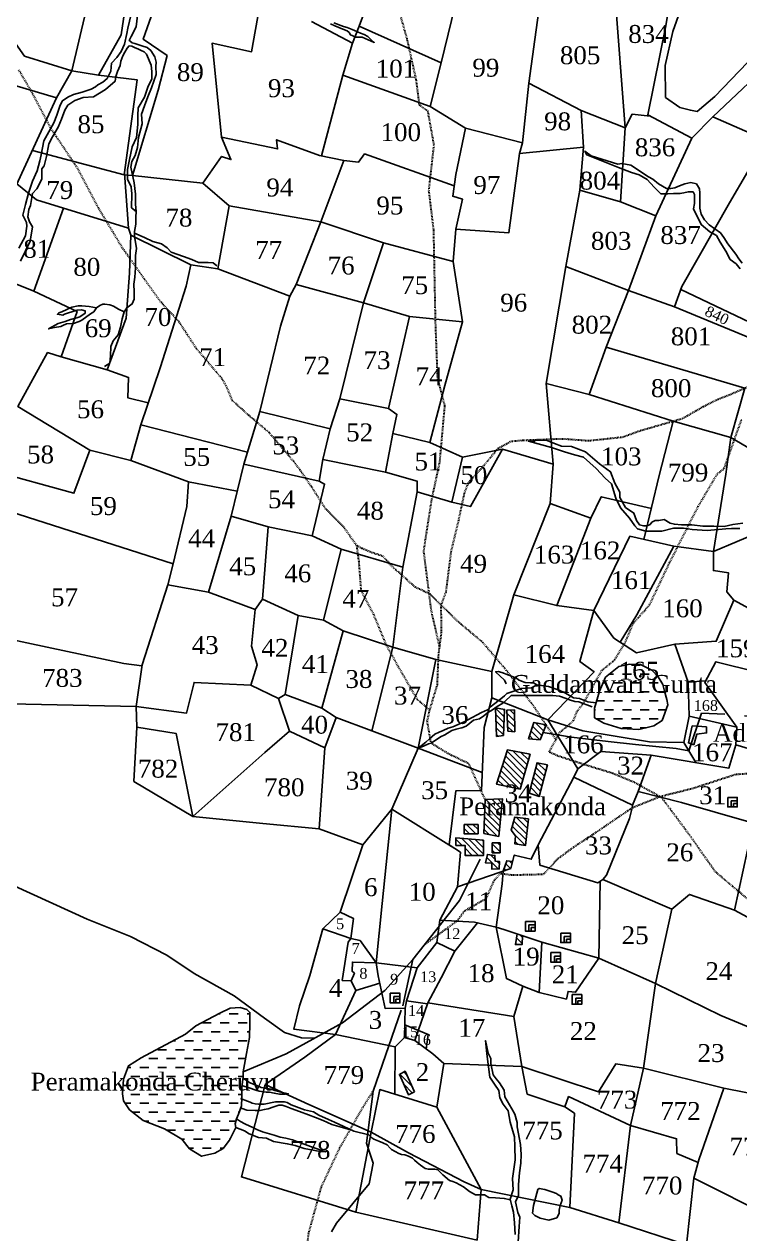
# Model space of a CAD drawing. Header units: inches. Extents: x 36 to 754, y 139 to 910.
# Drawn here: x 216.3 to 316.4, y 576.8 to 745.8 of the extents above; entities that cross this region are included whole.
import ezdxf

# ---------------------------------------------------------------- set-up
doc = ezdxf.new("R2010")
doc.units = ezdxf.units.IN
doc.header["$MEASUREMENT"] = 0
doc.linetypes.add('ACAD_ISO02W100', pattern=[15, 12, -3])
doc.linetypes.add('ACAD_ISO07W100', pattern=[3, 0, -3])
for name, color, linetype in [('CARTTRACK', 30, 'ACAD_ISO02W100'), ('HILL', 8, 'Continuous'), ('NALA', 4, 'Continuous'), ('SQUAREWELL', 5, 'Continuous'), ('SURVEY_BND', 7, 'Continuous'), ('SURVEY_NO', 7, 'Continuous'), ('VILLAGE_AREA', 1, 'Continuous'), ('WATER_BODY', 4, 'Continuous')]:
    doc.layers.add(name, color=color, linetype=linetype)
doc.layers.add('FOOTPATH', color=150, linetype='ACAD_ISO07W100', lineweight=30)
doc.styles.get("Standard").update_dxf_attribs({"font": 'TIMES.TTF'})

msp = doc.modelspace()

# ---------------------------------------------------------------- hatches: boundary and pattern name
at = {"layer": 'VILLAGE_AREA'}
h = msp.add_hatch(dxfattribs=at)
h.set_pattern_fill('ANSI31', color=256, scale=5, angle=90, style=0)
h.paths.add_polyline_path([(283.52, 650.05), (282.24, 650.3), (282.41, 646.29), (283.36, 646.43)])
h.paths.add_polyline_path([(284.89, 649.99), (283.83, 649.93), (283.97, 647.02), (284.94, 646.93)])
h.paths.add_polyline_path([(289.35, 647.88), (287.61, 648.24), (286.84, 645.96), (288.48, 645.82)])
h.paths.add_polyline_path([(289.51, 642.33), (288.06, 642.61), (286.97, 638.33), (288.34, 637.88)])
h.paths.add_polyline_path([(287.08, 643.8), (283.91, 644.39), (282.41, 639.61), (285.72, 638.91)])
h.paths.add_polyline_path([(282.89, 636.4), (287.86, 636.4), (287.86, 640.2), (282.89, 640.2)], flags=9)
h = msp.add_hatch(dxfattribs=at)
h.set_pattern_fill('ANSI31', color=256, scale=5, angle=90, style=0)
h.paths.add_polyline_path([(283.21, 637.57), (280.8, 637.48), (280.6, 632.7), (282.71, 632.31)])
h.paths.add_polyline_path([(286.86, 634.76), (284.94, 634.98), (284.44, 633.2), (285.05, 632.39), (284.97, 631.25), (286.44, 631.03)])
h.paths.add_polyline_path([(276.5, 634.55), (297.9, 634.55), (297.9, 638.47), (276.5, 638.47)], flags=9)
h = msp.add_hatch(dxfattribs=at)
h.set_pattern_fill('ANSI31', color=256, scale=5, angle=90, style=0)
h.paths.add_polyline_path([(279.8, 633.96), (277.85, 633.96), (277.85, 632.69), (279.8, 632.69)])
h.paths.add_polyline_path([(280.57, 631.76), (276.7, 632.11), (276.7, 631.05), (277.99, 631.05), (277.99, 629.66), (280.57, 629.66)])
h = msp.add_hatch(dxfattribs=at)
h.set_pattern_fill('ANSI31', color=256, scale=5, angle=90, style=0)
h.paths.add_polyline_path([(282.9, 631.41), (281.8, 631.41), (281.8, 630.03), (282.9, 630.03)])
h = msp.add_hatch(dxfattribs=at)
h.set_pattern_fill('ANSI31', color=256, scale=5, angle=90, style=0)
h.paths.add_polyline_path([(282.83, 628.8), (282.27, 628.86), (282.19, 628.88), (282.16, 629.66), (281.11, 629.79), (280.87, 628.61), (281.74, 628.56), (281.74, 627.72), (282.78, 627.77)])
h.paths.add_polyline_path([(284.63, 628.8), (283.83, 628.9), (283.31, 627.46), (284.37, 627.83)])
h = msp.add_hatch(dxfattribs=at)
h.set_pattern_fill('ANSI31', color=256, scale=5, angle=90, style=0)
h.paths.add_polyline_path([(286.02, 618.44), (285.29, 618.68), (285.03, 617.19), (285.99, 617.21)])
h.paths.add_polyline_path([(269.61, 599.49), (268.8, 599.05), (270.06, 596.21), (270.92, 596.62)])
at = {"layer": 'WATER_BODY'}
h = msp.add_hatch(dxfattribs=at)
h.set_pattern_fill('DASH', color=256, scale=10, style=0)
h.paths.add_polyline_path([(247.42, 601.98), (247.84, 604.2), (247.9, 606.19), (247.9, 607.71), (247.45, 608.1), (246.55, 608.38), (245.14, 608.32), (243.68, 607.62), (240.34, 605.85), (238.88, 604.67), (232.71, 601.35), (230.94, 600.25), (230.21, 598.37), (230.07, 596.32), (230.21, 595.34), (231.08, 594.11), (232.95, 592.58), (235.96, 591.45), (238.38, 589.99), (239.47, 588.62), (241.13, 587.61), (242.99, 588.05), (244.14, 588.7), (245.04, 589.85), (245.91, 591.63), (245.83, 592.12), (246.03, 592.83), (246.31, 593.5), (246.7, 594.65), (246.76, 595.83), (246.76, 597.29), (246.97, 598.64), (246.94, 599.39)])
h.paths.add_polyline_path([(306.23, 651.45), (305.89, 652.61), (305.66, 653.56), (305.02, 654.61), (304.1, 655.54), (302.54, 656.33), (301.02, 656.37), (299.48, 656.07), (297.62, 654.55), (296.81, 652.59), (296.08, 650.22), (296.1, 648.9), (297.4, 648.15), (299.83, 647.4), (302.28, 647.24), (304.41, 647.77), (305.58, 648.52), (306.35, 650.72)])
h.paths.add_polyline_path([(216.57, 596.08), (251.61, 596.08), (251.61, 600.01), (216.57, 600.01)], flags=9)
h.paths.add_polyline_path([(283.74, 651.66), (313.24, 651.66), (313.24, 655.59), (283.74, 655.59)], flags=9)
h.paths.add_polyline_path([(298.84, 653.53), (305.65, 653.53), (305.65, 657.34), (298.84, 657.34)], flags=9)

# ---------------------------------------------------------------- linework, layer by layer
at = {"layer": 'CARTTRACK'}
for points in [[(256.99, 604.13), (255.12, 604.16), (252.73, 604.92), (249.95, 606.9), (245.68, 610.01), (240.09, 613.14), (236.28, 615.72), (231.22, 618.3), (225.15, 620.75), (215.04, 625.37), (207.05, 629.67), (197.65, 635.72), (191.77, 640.08), (187.4, 643.92), (179.44, 649.03), (171.46, 654.22), (161.58, 659.3), (159.36, 660.36), (157.18, 660.79), (155.06, 660.36), (150.88, 656.85), (144.97, 653.1), (138.95, 649.66)], [(329.05, 648.18), (314.33, 649.38), (311.08, 649.54), (309.28, 644.25), (307.5, 644.6), (301.81, 645.15), (298.01, 645.56), (292.88, 646.18), (288.93, 646.85)], [(211.76, 463.28), (216.01, 481.2), (220.61, 496.87), (230.74, 520.26), (238.94, 538.36), (242.8, 547.38), (251.91, 563.98), (260, 578.25), (264.58, 583.74), (265.12, 586.63), (264.19, 589.42), (265.14, 596.7), (269.27, 608.63), (270.7, 615.11), (277.2, 623.35), (280.11, 629.13)], [(246.94, 599.39), (252.96, 601.92), (260.85, 606.24), (266.78, 610.77), (270.7, 615.11)]]:
    msp.add_lwpolyline(points, dxfattribs=at)
at = {"layer": 'FOOTPATH', "ltscale": 0.0001}
for points in [[(274.44, 658.81), (273.28, 663.87), (272.22, 672.19), (273.32, 679.31), (274.46, 684.59), (275.17, 692.51), (274.16, 696.38), (273.87, 704.17), (273.61, 717.09), (272.94, 722.6), (273.66, 728.96), (272.81, 733.63), (271.63, 734.52), (271.17, 738.05), (269.9, 743.76), (268.18, 749.87)], [(290.71, 645.84), (287.48, 650.68), (283.79, 655.51), (280.49, 659.4), (277.29, 662.08), (275.75, 663.56), (273.11, 666.17), (271.02, 667.14), (269.06, 668.92), (268.03, 669.79), (266.52, 671.45), (264.8, 672.03), (263.53, 672.57), (262.86, 672.93), (262.02, 674.14), (261.2, 675.32), (258.53, 678.05), (256.54, 681.16), (254.91, 683.55), (254.03, 684.7), (250.58, 688.76), (247.74, 691.15), (245.47, 693.2), (244.6, 695.28), (244.08, 696.19), (240.45, 700.47), (238, 704.22), (235.46, 706.99), (233.23, 710.1), (230.14, 714.47), (226.72, 720.15), (223.82, 725.67), (220.1, 731.22), (217.56, 736.08), (215.56, 739.49)], [(273.05, 649.94), (274.12, 653.49), (274.3, 657.75), (274.71, 660.85), (274.65, 664.65), (275.34, 666.45), (276.06, 672.11), (277.1, 676.46), (277.94, 680.36), (278.54, 681.86), (280.42, 683.9), (282.63, 686.56), (284.39, 687.54), (286.12, 687.69), (291.62, 687.9), (295.29, 687.63), (300.06, 688.14), (302.52, 689.04), (308.43, 690.74), (311.33, 692.41), (313.42, 693.45), (315.18, 694.14), (316.85, 694.85), (317.96, 695.33)], [(318.13, 623.03), (313.06, 627.3), (309.38, 632.53), (305.52, 637.71), (301.72, 639.82), (298.59, 641.13), (294.75, 642.31), (290.9, 643.58), (289.76, 644.09), (291.28, 646.89), (293.18, 648.49), (293.65, 649.76), (294.52, 650.87), (297.16, 655.56), (298.93, 656.99), (300.46, 659.53), (301.47, 662.02), (303.8, 664.66), (306.59, 670.53), (310.61, 678.44), (313.27, 682.96), (314.25, 683.76), (316.68, 690.6)], [(280.83, 637.41), (278.54, 642.45), (275.55, 643.91), (273.24, 645.34), (272.71, 648.41), (273.05, 649.94), (271.35, 651.42), (268.7, 655.99), (267, 659.05), (265.22, 663.32), (263.47, 666.71), (263.16, 670.72), (262.86, 672.93)], [(329.47, 641.35), (326.5, 640.86), (322.22, 640.89), (318.82, 641.15), (315.82, 640.95), (309.94, 639.02), (305.27, 637.85), (301.35, 636.28), (295.75, 632.48), (293.2, 630.81), (290.95, 629.15), (288.92, 626.99), (286.99, 626.93), (284.54, 626.89), (282.91, 627.09), (282.06, 626.21), (280.87, 623.55), (277.87, 621.85), (276.92, 620.51), (272.33, 617.18)], [(255.3, 569.97), (256.13, 576.84), (257.89, 583.29), (260.48, 588.78), (263.76, 594.53), (265.14, 596.7)]]:
    msp.add_lwpolyline(points, dxfattribs=at)
at = {"layer": 'HILL', "ltscale": 0.0001}
msp.add_lwpolyline([(310.43, 733.65), (312.94, 735.71), (317.47, 740.48), (323.66, 745.5), (325.89, 748.66), (326.78, 753.87), (327.19, 758.5), (323.55, 760.16), (320.39, 761.13), (316.63, 761.41), (313.47, 761.81), (311.94, 761.41), (310.8, 759.59), (309.75, 757.33), (308.82, 749.83), (307.04, 744.82), (305.98, 740.05), (306.02, 735.59), (308.05, 734.17), (309.5, 733.81), (310.43, 733.65)], dxfattribs=at)
at = {"layer": 'NALA'}
for points in [[(232.22, 747.47), (232, 745.47), (231.29, 744.13), (231, 743.57), (231.15, 743.45), (231.42, 743.22), (231.8, 743.15), (232.78, 742.82), (233.55, 742.57), (234.05, 742.15), (234.58, 741.27), (234.81, 740.52), (234.74, 739.92), (234.81, 738.81), (234.12, 736.93), (233.64, 735.7), (233.16, 734.4), (232.72, 733.25), (232.82, 731.91), (232.32, 729.99), (232.17, 728.61), (231.84, 727.5), (231.4, 726.64), (231.25, 725.83), (231.69, 723.66), (231.92, 722.06), (231.88, 720.66), (231.97, 719.63), (231.32, 720.17), (231.37, 722.1), (231.29, 723.09), (230.77, 724.16), (230.77, 725.54), (231.08, 726.94), (231.42, 728.7), (232.02, 729.98), (232.21, 731.8), (232.21, 733.08), (232.26, 734.14), (233.14, 735.63), (233.69, 737.15), (234.16, 738.16), (234.19, 739.23), (234.11, 740.09), (233.43, 741.65), (233.12, 741.99), (232.7, 742.17), (232.23, 742.38), (231.84, 742.51), (231.37, 742.77), (231.01, 742.8), (230.75, 742.49), (230.41, 741.94), (230.12, 741.39), (229.86, 740.64), (229.73, 740.04), (229.39, 739.23), (229.16, 738.5), (229.05, 737.85), (227.7, 736.71), (226.03, 735.69), (224.56, 735.6), (223.41, 735.16), (222.45, 734.53), (222.01, 733.83), (221.54, 732.56), (221.09, 731.44), (220.31, 730.08), (219.79, 729.12), (219.45, 727.36), (219.11, 726.03), (218.8, 725.62), (218.8, 724.21), (218.62, 723.79), (218.12, 722.83), (217.47, 722.17), (217.23, 720.47), (216.97, 719.95), (216.84, 718.91), (217.08, 718.21), (217.49, 717.52), (217.18, 715.49), (215.8, 712.73)], [(215.59, 714.52), (216.53, 716.25), (216.71, 717.58), (216.63, 718.13), (216.16, 719.12), (216.5, 720.63), (216.92, 722.22), (217.47, 723.9), (218.14, 725.33), (218.51, 726.71), (218.69, 727.59), (219.08, 729.55), (220.49, 732.06), (220.88, 733.1), (221.35, 734.51), (221.69, 735.13), (222.45, 735.65), (223.23, 736.02), (224.45, 736.33), (225.68, 736.75), (226.3, 737.09), (226.64, 737.37), (227.35, 737.74), (227.92, 738.23), (228.45, 739.27), (228.55, 740.39), (229.28, 741.17), (229.88, 742.03), (230.35, 743.05), (230.69, 744.53), (230.82, 745.26), (231.29, 747.21)], [(259.63, 746.02), (260.99, 745.51), (261.49, 745.35), (262.2, 745.08), (262.53, 744.93), (263.37, 744.6), (263.89, 744.41), (264.37, 744.12), (265.13, 743.36), (265.29, 743.28), (263.62, 744.01), (262.72, 744.03), (261.97, 744.34), (261.76, 744.66), (261.51, 744.89), (260.88, 745.14), (259.79, 745.58), (259.17, 745.89)], [(316.77, 712.42), (316.26, 713.03), (315.84, 713.71), (314.74, 715.14), (314.18, 716.01), (313.73, 716.66), (312.15, 717.8), (311.48, 718.47), (311.03, 719.26), (310.83, 720.13), (310.83, 720.8), (310.83, 721.48), (310.83, 722.23), (310.8, 722.82), (310.35, 723.53), (309.56, 723.69), (308.72, 723.53), (307.99, 723.22), (307.31, 722.96), (306.78, 722.88), (306.16, 722.88), (305.04, 723.53), (304.25, 724.17), (303.63, 724.48), (301.17, 726.12), (299.94, 726.35), (299.37, 726.29), (295.61, 727.41), (294.76, 728.09), (295.02, 727.55), (299.43, 725.79), (301.29, 725.08), (302.35, 724.77), (303.48, 724.13), (304.43, 723.06), (305.39, 722.14), (306.35, 722.11), (307.16, 722.16), (308.03, 722.16), (308.6, 722.28), (309.19, 722.39), (309.89, 722.42), (310.06, 722.05), (310.06, 720.79), (309.94, 720.03), (311.02, 717.82), (312.23, 716.81), (313.16, 716.28), (313.67, 715.38), (314.45, 714.09), (315.07, 712.96), (315.92, 712.32), (316.45, 711.64)], [(227.57, 697.98), (228.29, 698.43), (228.39, 699.5), (228.46, 700.77), (228.79, 701.57), (229.47, 702.42), (229.81, 703.5), (230.01, 704.65), (230.31, 705.65), (230.67, 706.19), (231.44, 706.73), (231.71, 707.41), (231.72, 708.44), (231.66, 709.51), (231.81, 710.48), (231.9, 711.79), (231.9, 712.99), (231.92, 713.52), (232.04, 714.48), (231.77, 716.22), (231.77, 716.85), (231.94, 717.86), (231.95, 718.86), (231.97, 719.63)], [(231.77, 716.62), (233.16, 716.03), (234.32, 715.45), (235.52, 715.13), (236.34, 714.58), (236.87, 713.99), (238.59, 713.34), (239.76, 712.95), (240.7, 712.51), (241.5, 712.51), (242.05, 712.51), (242.74, 712.46), (243.29, 712.07)], [(230.31, 705.65), (229.53, 706), (228.8, 706.42), (228.31, 706.62), (227.63, 706.7), (227.32, 706.69), (226.93, 706.49), (226.44, 706.17), (225.42, 706.35), (224.37, 706.46), (223.88, 706.48), (223.01, 706.28), (222.28, 705.95), (221.59, 705.61), (221.16, 705.49), (220.98, 705.28), (220.98, 705.28), (221.72, 705.18), (221.99, 705.28), (222.39, 705.45), (223.73, 705.88), (224.33, 705.92), (224.85, 705.79), (224.85, 705.44), (224.09, 704.94), (223.68, 704.79), (222.79, 704.55), (222.08, 704.28), (221.08, 703.99), (219.75, 703.25), (220.55, 703.45), (221.46, 703.59), (221.75, 703.7), (222.26, 703.95), (223.24, 704.01), (224.03, 704.26), (224.41, 704.46), (225.62, 705.35), (226.09, 705.63), (226.44, 706.17)], [(316.82, 676.07), (315.44, 675.9), (314.21, 675.62), (312.77, 675.65), (311.25, 675.65), (309.71, 675.85), (308.27, 675.87), (307.26, 675.93), (306.67, 676.1), (305.83, 676.58), (305.1, 676.46), (304.56, 676.44), (304.11, 676.21), (303.86, 675.9), (303.47, 675.73), (302.96, 675.73), (302.37, 675.87), (301.98, 676.44), (301.58, 677.51), (300.45, 678.3), (299.66, 679.67), (299.64, 680.43), (298.93, 681.67), (298.31, 683.27), (296.77, 684.36), (294.82, 686.06), (292.88, 686.79), (291.47, 686.87), (290.49, 687.24), (289.48, 687.66), (288.52, 687.71), (287.76, 687.71), (287.73, 687.54), (286.86, 687.54), (290.1, 686.67), (291.89, 686.08), (293.3, 685.66), (294.57, 685.3), (296.31, 683.73), (297.57, 682.38), (298.47, 681.59), (299.06, 679.6), (299.74, 678.25), (300.99, 676.79), (301.72, 675.7), (302.09, 675.31), (303.27, 674.97), (305.49, 674.97), (307.15, 675.39), (308.55, 675.39), (309.76, 675.22), (311.84, 675.05), (314.48, 675.28), (315.24, 675.33), (316.42, 675.33)], [(295.76, 650.41), (295.02, 650.68), (294.52, 650.87), (293.88, 651.1), (293.34, 651.18), (292.62, 651.41), (292.14, 651.58), (291.21, 651.91), (290.25, 652.01), (289.37, 652.01), (288.08, 652.02), (286.04, 652.02), (285.06, 652.02), (284.46, 652.02), (284.24, 651.84), (283.26, 650.94), (282.48, 650.47), (281.69, 649.9), (281.17, 649.63), (280.62, 649.14), (280.02, 648.76), (279.17, 648.56), (278.15, 647.71), (277.56, 647.48), (277.31, 647.44), (276.74, 647.31), (276.12, 647.1), (275.18, 646.5), (274.54, 646.23), (273.24, 645.34), (272.87, 645.23), (272.2, 644.91), (271.43, 644.66), (272.51, 645.46), (273, 645.94), (273.74, 646.6), (274.38, 646.9), (274.95, 647.1), (275.65, 647.42), (276.26, 647.61), (277.86, 648.32), (278.39, 648.58), (280.28, 649.61), (281.12, 650.01), (281.57, 650.4), (281.98, 650.74), (282.74, 651.34), (283.49, 651.97), (283.82, 652.27), (285.9, 652.96), (287.27, 653.08), (288.02, 653.51), (287.56, 653.76), (287.15, 653.78), (286.4, 653.83), (285.9, 654.01), (285.47, 654.19), (285.17, 654.42), (284.1, 654.85), (283.13, 655.21), (282.63, 655.35), (282.26, 655.33), (283.51, 654.14), (283.74, 653.64)], [(296.32, 651), (295.18, 651.12), (294, 651.6), (293.15, 651.69), (292.02, 652.35), (291.13, 652.74), (289.68, 653.24), (288.02, 653.51)], [(285, 576.68), (284.89, 578.29), (284.77, 579.78), (284.54, 580.69), (284.29, 581.6), (284.72, 582.91), (284.63, 584.48), (285, 587.12), (284.95, 588.92), (284.89, 590.31), (284.31, 592.39), (284, 593.95), (283.34, 594.89), (282.84, 595.78), (282.7, 596.78), (282.09, 597.67), (281.45, 598.64), (281.05, 601.9), (280.83, 603.78), (281.23, 602.03), (281.61, 601.26), (281.61, 600.55), (281.9, 598.99), (282.33, 598.42), (282.83, 597.88), (283.44, 596.85), (283.57, 595.9), (284.54, 594.22), (284.96, 593.48), (285.28, 592.32), (285.26, 591.7), (285.75, 589.23), (285.84, 587.86), (285.77, 586.62), (285.62, 585.27), (285.45, 583.67), (285.45, 582.14), (285.06, 581.23), (285.35, 579.76), (285.67, 579.1), (285.57, 577.79), (285.4, 575.62)], [(246.79, 597.47), (247.8, 597.18), (248.73, 596.84), (249.21, 596.7), (250.17, 596.57), (250.66, 596.54), (251.31, 596.43), (252.06, 596.29), (252.84, 596.29), (253.28, 596.35), (252.44, 596.52), (251.39, 596.81), (250.87, 596.97), (250.05, 597.14), (249.46, 597.23), (248.98, 597.46), (247.93, 597.87), (247.63, 598.05), (247.41, 598.2), (246.95, 598.52)], [(284.33, 581.49), (283.46, 581.7), (282.25, 581.81), (281.3, 581.86), (280.72, 582.21), (279.45, 582.2), (278.62, 582.68), (278.18, 583.02), (277.76, 583.32), (277.27, 583.59), (276.73, 583.9), (276.29, 584.07), (275.8, 584.21), (274.87, 584.99), (274.17, 585.69), (273.77, 585.78), (273.36, 585.78), (272.87, 585.78), (272.39, 585.87), (271.78, 586.34), (271.27, 586.75), (270.93, 587.04), (270.66, 587.33), (270.1, 587.62), (269.55, 587.78), (269.08, 587.85), (268.74, 588.01), (267.71, 588.55), (267.51, 588.73), (267.1, 589.18), (266.51, 589.47), (265.93, 589.69), (265.23, 589.99), (264.96, 590.17), (264.51, 590.59), (262.44, 591.12), (261.02, 591.75), (259.71, 592.38), (258.88, 592.76), (257.53, 593.37), (256.81, 593.8), (255.54, 594.09), (253.69, 594.81), (253.13, 595.13), (252.75, 595.2), (252.3, 595.2), (251.96, 595.2), (251.46, 595.2), (249.89, 594.9), (249.12, 594.9), (248.65, 594.93), (248.2, 595.04), (247.95, 595.15), (247.57, 595.31), (246.6, 595.69)], [(261.99, 591.32), (259.34, 592.06), (258.15, 592.58), (257.09, 593.03), (256.08, 593.39), (254.84, 593.84), (253.69, 594.27), (252.99, 594.56), (252.41, 594.74), (251.96, 594.76), (251.37, 594.58), (251.12, 594.45), (250.43, 594.24), (249.91, 594.13), (249.35, 594.02), (248.62, 594.02), (247.45, 594.04), (246.82, 594.27), (246.57, 594.26)], [(245.91, 591.63), (247.16, 591.16), (247.79, 590.73), (249.12, 590.21), (250.22, 590.12), (251.21, 589.65), (253.13, 589.36), (254.21, 589.11), (255.47, 588.7), (257.72, 588.25), (258.53, 588.23), (256.75, 588.84), (255.63, 589.27), (254.71, 589.58), (253.85, 589.92), (252.9, 590.12), (252.12, 590.26), (251.3, 590.57), (249.64, 591.04), (248.87, 591.36), (248.22, 591.65), (247.9, 591.83), (247.18, 592.12), (246.57, 592.48), (246.03, 592.83)]]:
    msp.add_lwpolyline(points, dxfattribs=at)
at = {"layer": 'SQUAREWELL'}
for points in [[(314.72, 637.77), (316.07, 637.77), (316.07, 636.43), (314.72, 636.43)], [(315.21, 637.29), (316.07, 637.29), (316.07, 636.43), (315.21, 636.43)], [(315.52, 636.93), (316.07, 636.93), (316.07, 636.43), (315.52, 636.43)], [(286.44, 620.42), (287.79, 620.42), (287.79, 619.08), (286.44, 619.08)], [(286.93, 619.94), (287.79, 619.94), (287.79, 619.08), (286.93, 619.08)], [(287.24, 619.58), (287.79, 619.58), (287.79, 619.08), (287.24, 619.08)], [(291.38, 618.8), (292.73, 618.8), (292.73, 617.46), (291.38, 617.46)], [(291.87, 618.32), (292.73, 618.32), (292.73, 617.46), (291.87, 617.46)], [(292.18, 617.96), (292.73, 617.96), (292.73, 617.46), (292.18, 617.46)], [(289.99, 616.06), (291.34, 616.06), (291.34, 614.72), (289.99, 614.72)], [(290.48, 615.58), (291.34, 615.58), (291.34, 614.72), (290.48, 614.72)], [(290.79, 615.22), (291.34, 615.22), (291.34, 614.72), (290.79, 614.72)], [(267.52, 610.39), (268.87, 610.39), (268.87, 609.04), (267.52, 609.04)], [(268.02, 609.91), (268.87, 609.91), (268.87, 609.04), (268.02, 609.04)], [(268.33, 609.54), (268.87, 609.54), (268.87, 609.04), (268.33, 609.04)], [(292.96, 610.19), (294.31, 610.19), (294.31, 608.85), (292.96, 608.85)], [(293.46, 609.71), (294.31, 609.71), (294.31, 608.85), (293.46, 608.85)], [(293.77, 609.35), (294.31, 609.35), (294.31, 608.85), (293.77, 608.85)]]:
    msp.add_lwpolyline(points, close=True, dxfattribs=at)
at = {"layer": 'SURVEY_BND'}
for points in [[(226.73, 738.72), (232.13, 738.06), (230.3, 724.76), (231.49, 724.69), (235.06, 736.62), (236.31, 741.44), (232.97, 743.72), (236.93, 755.01), (237.66, 759), (237.72, 763.41), (239.52, 768.42), (242.02, 774.08)], [(312.63, 732.89), (309.72, 729.92), (303.54, 733.15), (306.09, 745.61), (307.11, 751.88), (310.05, 765.33), (310.69, 765.89)], [(231.63, 755.92), (229.87, 744.33), (226.73, 738.72), (222.99, 739.32)], [(210.94, 755.06), (206.66, 755.12), (194.28, 742.45), (189.95, 731.08), (187.92, 726.13), (197.76, 723.62), (208.34, 719.49), (215.21, 723.27), (220.83, 735.53), (208.07, 739.31), (209.9, 746.93), (213.28, 745.75), (216.38, 741.36), (222.99, 739.32), (224.93, 747.61), (225.86, 753.19)], [(263.18, 745.55), (265.83, 752.74), (271.56, 751.87), (277.07, 750.41), (274.66, 740.42)], [(288.27, 747.41), (286.89, 737.59), (294.25, 733.76), (300.38, 731.36), (298.93, 750.23)], [(231.49, 724.69), (241.31, 723.6), (243.93, 727.36), (245.25, 726.91), (243.93, 730.03), (242.6, 743.17), (248.14, 741.98), (249.26, 748.23)], [(257.93, 727.44), (260.91, 738.72), (262.23, 743.17), (256.53, 746.19)], [(260.91, 738.72), (273.11, 734.32), (274.66, 740.42), (263.18, 745.55), (262.23, 743.17)], [(328.34, 725.67), (320.1, 729.63), (312.63, 732.89), (321.82, 741.53), (331.49, 735.38)], [(220.83, 735.53), (222.99, 739.32)], [(286.89, 737.59), (286.03, 729.26), (278.06, 731.3), (273.11, 734.32)], [(300.38, 731.36), (299.71, 721.01), (294.05, 722.65), (294.57, 728.64), (294.25, 733.76)], [(300.38, 731.36), (301.35, 733.25), (303.9, 732.96)], [(285.61, 727.74), (284.09, 716.66), (276.69, 717.18), (277.64, 721.37), (276.27, 721.78), (276.69, 724.82), (278.06, 731.3)], [(245.01, 720.46), (257.83, 718.2), (261.03, 726.76), (257.63, 727.5), (251.64, 729.68), (251.76, 728.4), (243.93, 730.03)], [(286.03, 729.26), (285.61, 727.74), (294.57, 728.64)], [(299.71, 721.01), (304.65, 719.06), (309.72, 729.92)], [(304.65, 719.06), (300.83, 708.62), (307.29, 706.34), (308.3, 709.16), (314.97, 720.86), (320.1, 729.63)], [(230.3, 724.76), (217.47, 728.2)], [(276.47, 723.25), (263.94, 727.71), (263.1, 726.55), (261.03, 726.76)], [(217.67, 708.52), (214.33, 709.86), (207.47, 712.17), (203.21, 713.53), (195.01, 716.54), (197.76, 723.62)], [(215.29, 723.51), (218.07, 721.29), (230.94, 717.34), (230.38, 725)], [(230.94, 717.34), (231.25, 716.33), (239.63, 712.2), (243.43, 711.64), (245.01, 720.46), (241.31, 723.6)], [(292.09, 711.96), (294.05, 722.65)], [(221.5, 699.32), (223.72, 705.69), (217.67, 708.52), (221.85, 720.13)], [(243.43, 711.64), (253.47, 707.84), (254.38, 709.44), (257.83, 718.2)], [(257.83, 718.21), (266.56, 715.28), (276.32, 712.66), (276.69, 717.18)], [(233.68, 692.9), (230.84, 693.6), (230.93, 696.45), (227.95, 697.5), (230.57, 704.76), (231.06, 711.01), (231.25, 716.33)], [(254.38, 709.44), (263.8, 706.88), (266.56, 715.28)], [(247.55, 686.02), (232.63, 689.85), (235.36, 697.82), (238.98, 709.21), (239.63, 712.2)], [(276.32, 712.66), (277.63, 704.22), (275.17, 695.34), (273.07, 687.36), (277.63, 685.31), (283.22, 686.42), (290.33, 684.34)], [(297.72, 700.67), (300.83, 708.62), (292.09, 711.96), (289.33, 695.63), (295.36, 694.06)], [(319.74, 703.24), (308.16, 708.76)], [(260.46, 693.45), (259.12, 689.27), (249.29, 691.7), (252.19, 703.61), (253.47, 707.84)], [(267.26, 692.11), (260.46, 693.45), (263.8, 706.88)], [(263.8, 706.88), (270.23, 704.99), (277.63, 704.22)], [(318.69, 701.63), (307.29, 706.34)], [(273.07, 687.36), (267.9, 688.63), (268.45, 691.29), (267.26, 692.11), (270.23, 704.99)], [(315.15, 688.06), (317.1, 694.96), (297.72, 700.67), (295.36, 694.06), (307.08, 690.35)], [(225.51, 686.28), (215.45, 692.39), (219.59, 699.93), (221.5, 699.32), (227.95, 697.5)], [(289.33, 695.63), (290.33, 684.34), (289.91, 678.83), (295.59, 676.81), (297.03, 679.78), (304.05, 678.16)], [(247.03, 684.34), (249.29, 691.7)], [(246.12, 680.54), (239.3, 681.88), (231.24, 684.85), (232.63, 689.85)], [(303.01, 673.82), (305.16, 682.77), (307.08, 690.35), (315.15, 688.06)], [(259.12, 689.27), (258.11, 685), (266.84, 683.21), (267.9, 688.63)], [(276.12, 679.02), (278.77, 678.4), (283.22, 686.42)], [(332.61, 669.64), (319.35, 674.91), (312.73, 672.13), (314.45, 682.93), (315.15, 688.06), (324.28, 682.69), (333.24, 677.68)], [(237.16, 670.42), (211.92, 678.45), (211.71, 683.45), (223.29, 680.28), (225.51, 686.28), (231.24, 684.85)], [(271.3, 680.48), (269.27, 669.96), (260.68, 672.45), (256.62, 674.3), (258.34, 681.55), (257.58, 681.96), (258.11, 685)], [(266.84, 683.21), (271.3, 681.95), (271.3, 680.48), (276.12, 679.02), (277.63, 685.31)], [(250.46, 675.6), (245.28, 677.08), (247.03, 684.34), (257.58, 681.96)], [(236.42, 667.47), (237.16, 670.42), (239.07, 678.4), (239.3, 681.88)], [(290.82, 664.56), (284.79, 666.08), (289.91, 678.83)], [(245.28, 677.08), (242.12, 666.43), (248.65, 664.04), (249.65, 665.47)], [(295.98, 663.88), (290.82, 664.56), (295.59, 676.81)], [(254.64, 663.18), (249.65, 665.47), (250.46, 675.6), (256.62, 674.3)], [(295.98, 663.88), (301.05, 674.26), (307.18, 672.89)], [(315.57, 665.32), (314.58, 666.5), (314.82, 669.17), (312.73, 669.47), (312.73, 672.13), (307.18, 672.89), (302.03, 663.27), (299.67, 659.46)], [(269.27, 669.96), (267.88, 658.76), (260.95, 661.02), (258.2, 662.54), (260.68, 672.45)], [(248.05, 653.44), (240.08, 653.83), (239.03, 649.52), (231.98, 650.48), (232.81, 656.27), (236.42, 667.47), (242.12, 666.43)], [(281.74, 655.36), (284.79, 666.08)], [(307.32, 659.17), (313.13, 659.59), (315.57, 665.32), (321.81, 661.95)], [(251.91, 651.58), (248.05, 653.44), (248.92, 656.31), (248.14, 658.88), (248.65, 664.04)], [(252.81, 652.16), (254.64, 663.18), (258.2, 662.54)], [(309.2, 653.85), (307.32, 659.17), (301.98, 657.98), (298.79, 660.02), (295.98, 663.88), (294.03, 656.74), (296.03, 655.32), (289.57, 648.61)], [(325.47, 642.44), (319.97, 643.91), (315.84, 645.1), (316.02, 647.57), (311.52, 653.82), (313.08, 656.72), (318.87, 655.28), (321.81, 661.95), (333.06, 657.56)], [(231.98, 650.48), (212.06, 650.9), (205.82, 653.05), (207.7, 660.82), (213.22, 658.44), (213.84, 659.95), (230.28, 656.48), (232.79, 656.14)], [(259.98, 648.93), (257.96, 650.22), (260.95, 661.02)], [(273.91, 657.04), (267.88, 658.76), (264.93, 647.06)], [(271.43, 644.66), (273.91, 657.04), (281.74, 655.36), (281.72, 651.66)], [(309.32, 649.13), (309.2, 653.85), (311.63, 654.04)], [(253.45, 647), (251.91, 651.58), (252.81, 652.16), (257.96, 650.22)], [(289.57, 648.61), (281.72, 651.66), (280.68, 647.55), (280.29, 638.73), (276.7, 638.7), (275.79, 631.11), (277.34, 630.09), (276.95, 625.27), (284.37, 627.83), (284.87, 629.7), (287.24, 629.12), (288.23, 631.13)], [(232.09, 647.57), (231.98, 650.48)], [(239.91, 635.1), (237.6, 646.67), (232.09, 647.57), (231.65, 639.99), (239.91, 635.1)], [(263.7, 631.13), (257.58, 633.38), (258.4, 644.7), (259.98, 648.93), (264.93, 647.06), (271.43, 644.66)], [(304.03, 643.65), (296.96, 644.16), (293.74, 641.74), (289.57, 648.61), (294.45, 647.06), (303.8, 645.51), (308.58, 645.43)], [(310.25, 642.62), (308.58, 645.43), (309.32, 649.13), (316.02, 647.57)], [(257.58, 633.38), (249.71, 634.09), (239.91, 635.1), (250, 644.03), (253.45, 647), (258.4, 644.7)], [(280.4, 641.22), (271.43, 644.66), (267.74, 636.11), (276.1, 630.9)], [(317.69, 634.33), (308.24, 637.06), (302.22, 638.58), (304.03, 643.65), (314.89, 641.85), (315.84, 645.1)], [(302.22, 638.58), (301.39, 636.67), (293.21, 640.61), (293.74, 641.74)], [(297.26, 626.3), (296.54, 625.8), (288.46, 628.29), (288.23, 631.13), (293.21, 640.61)], [(260.5, 621.71), (263.7, 631.13), (267.74, 636.11)], [(267.74, 636.11), (266.38, 622.92), (265.55, 614.66), (271.3, 613.96), (274.03, 617.49), (274.47, 620.61)], [(315.68, 622), (309.37, 624.2), (306.91, 622.15), (297.26, 626.3), (297.77, 626.89), (300.98, 634.82), (301.35, 636.28), (301.39, 636.67)], [(319.82, 619.74), (315.68, 622), (318.12, 633.19), (327.67, 631.92)], [(276.95, 625.27), (274.47, 620.61), (279.29, 620.34), (282.32, 619.63), (283.2, 625.66), (283.31, 627.46)], [(296.72, 615.29), (296.88, 626.03)], [(262.02, 618.06), (262.38, 620.85), (260.5, 621.71), (258.11, 619.38)], [(322.28, 603.75), (313.77, 607.27), (304.62, 611.74), (306.91, 622.15)], [(259.85, 604.6), (254.02, 605.39), (254.85, 608.65), (256.26, 612.88), (258.11, 619.38), (262.02, 618.06), (261.64, 617.54), (260.81, 612.19), (262.07, 612.12)], [(274.03, 617.49), (276.54, 616.26), (279.71, 620.24)], [(296.72, 615.29), (288.74, 617.55), (283.39, 619.3), (282.32, 619.63)], [(286.09, 611.36), (283.77, 612.44), (282.32, 619.63)], [(265.55, 614.66), (263.3, 617.75), (262.02, 618.06)], [(288.35, 610.47), (288.74, 617.55)], [(272.77, 609.05), (274.64, 612.52), (276.54, 616.26)], [(266.06, 611.79), (262.71, 610.79), (262.07, 612.12), (262.51, 613.18), (262.18, 613.46), (262.24, 614.74), (265.55, 614.66)], [(269.6, 608.28), (266.81, 608.26), (265.85, 612.8), (265.55, 614.66)], [(269.78, 609.35), (271.3, 613.96)], [(302.97, 599.9), (299.08, 600.53), (296.67, 596.6), (285.91, 600.13), (284.79, 607.16), (286.09, 611.36), (288.35, 610.47), (292.17, 609.58), (292.39, 610.65), (293.45, 610.53), (296.72, 615.29), (304.62, 611.74)], [(259.85, 604.6), (262.71, 610.79)], [(320.36, 595.9), (314.2, 597.12), (302.97, 599.9), (304.62, 611.74)], [(269.52, 604.21), (269.6, 608.28), (269.78, 609.35), (272.72, 608.91)], [(270.96, 603.8), (272.77, 609.05), (284.79, 607.16)], [(272.56, 602.59), (272.85, 604.64), (269.55, 605.96)], [(264.88, 590.99), (256.16, 594.85), (250.03, 597.63), (255.56, 601.47), (259.85, 604.6), (268.2, 602.88), (268.15, 596.29)], [(268.2, 602.88), (269.52, 604.21), (270.96, 603.8), (273.49, 601.9), (275.04, 600.55)], [(292.64, 580.43), (280.25, 582.96), (274.03, 594.48), (275.04, 600.55), (285.91, 600.13)], [(301.15, 591.91), (292.46, 595.94), (291.95, 594.52), (286.69, 596.3), (285.91, 600.13)], [(310.6, 586.75), (307.61, 587.99), (307.58, 590.06), (301.15, 591.91), (302.97, 599.9)], [(262.7, 579.78), (246.71, 584.72), (250.03, 597.63)], [(274.03, 594.48), (266.05, 596.93), (264.88, 590.99), (270.07, 588.06), (277.87, 584.03), (280.25, 582.96)], [(309.97, 584.52), (310.7, 587.12), (314.2, 597.12)], [(291.95, 594.52), (293.29, 593.62), (292.64, 580.43), (299.5, 578.29), (301.15, 591.91)], [(280.25, 582.96), (279.68, 575.89), (262.7, 579.78), (263.69, 584.85), (264.88, 590.99)], [(327.24, 570.34), (308.95, 575.23), (309.97, 584.52), (320.96, 579.06), (321.8, 581.04), (327.28, 579.34)], [(308.95, 575.23), (299.5, 578.29)]]:
    msp.add_lwpolyline(points, dxfattribs=at)
at = {"layer": 'VILLAGE_AREA'}
for points in [[(283.36, 646.43), (282.41, 646.29), (282.24, 650.3), (283.52, 650.05), (283.36, 646.43)], [(283.97, 647.02), (284.94, 646.93), (284.89, 649.99), (283.83, 649.93), (283.97, 647.02)], [(286.84, 645.96), (288.48, 645.82), (289.35, 647.88), (287.61, 648.24), (286.84, 645.96)], [(310.01, 645.13), (310.42, 646.62), (311.76, 646.77), (311.74, 647.62), (309.77, 647.75), (309.22, 645.37), (310.01, 645.13)], [(285.72, 638.91), (287.08, 643.8), (283.91, 644.39), (282.41, 639.61), (285.72, 638.91)], [(286.97, 638.33), (288.34, 637.88), (289.51, 642.33), (288.06, 642.61), (286.97, 638.33)], [(280.6, 632.7), (282.71, 632.31), (283.21, 637.57), (280.8, 637.48), (280.6, 632.7)], [(285.05, 632.39), (284.97, 631.25), (286.44, 631.03), (286.86, 634.76), (284.94, 634.98), (284.44, 633.2), (285.05, 632.39)], [(280.57, 631.76), (280.57, 629.66), (277.99, 629.66), (277.99, 631.05), (276.7, 631.05), (276.7, 632.11), (280.57, 631.76)], [(283.31, 627.46), (283.83, 628.9), (284.63, 628.8)], [(285.29, 618.68), (285.03, 617.19), (285.99, 617.21), (286.02, 618.44)], [(270.92, 596.62), (270.06, 596.21), (268.8, 599.05), (269.61, 599.49), (270.92, 596.62)]]:
    msp.add_lwpolyline(points, dxfattribs=at)
for points in [[(277.85, 633.96), (279.8, 633.96), (279.8, 632.69), (277.85, 632.69)], [(281.8, 631.41), (282.9, 631.41), (282.9, 630.03), (281.8, 630.03)], [(282.27, 628.86), (282.83, 628.8), (282.78, 627.77), (281.74, 627.72), (281.74, 628.56), (280.87, 628.61), (281.11, 629.79), (282.16, 629.66), (282.19, 628.88)]]:
    msp.add_lwpolyline(points, close=True, dxfattribs=at)
at = {"layer": 'WATER_BODY'}
for points in [[(306.35, 650.72), (305.58, 648.52), (304.41, 647.77), (302.28, 647.24), (299.83, 647.4), (297.4, 648.15), (296.1, 648.9), (296.08, 650.22), (296.81, 652.59), (297.62, 654.55), (299.48, 656.07), (301.02, 656.37), (302.54, 656.33), (304.1, 655.54), (305.02, 654.61), (305.66, 653.56), (305.89, 652.61), (306.23, 651.45)], [(245.91, 591.63), (245.04, 589.85), (244.14, 588.7), (242.99, 588.05), (241.13, 587.61), (239.47, 588.62), (238.38, 589.99), (235.96, 591.45), (232.95, 592.58), (231.08, 594.11), (230.21, 595.34), (230.07, 596.32), (230.21, 598.37), (230.94, 600.25), (232.71, 601.35), (238.88, 604.67), (240.34, 605.85), (243.68, 607.62), (245.14, 608.32), (246.55, 608.38), (247.45, 608.1), (247.9, 607.71), (247.9, 606.19), (247.84, 604.2), (247.42, 601.98), (246.94, 599.39), (246.97, 598.64), (246.76, 597.29), (246.76, 595.83), (246.7, 594.65), (246.31, 593.5), (246.03, 592.83), (245.83, 592.12)], [(290.81, 578.99), (289.69, 578.69), (288.49, 578.97), (287.74, 579.3), (287.43, 579.65), (287.57, 580.72), (288.19, 582.96), (288.37, 583.12), (289.15, 582.94), (290.12, 582.63), (290.78, 582.39), (291.01, 582.2), (291.4, 582.01), (291.57, 581.48), (291.31, 580.71), (291.14, 580.08), (291.14, 579.58)]]:
    msp.add_lwpolyline(points, close=True, dxfattribs=at)

# ---------------------------------------------------------------- texts
at = {"layer": 'SURVEY_NO'}
for s, height, p in [('834', 2.5, (300.81, 743.21)), ('805', 2.5, (291.25, 740.24)), ('101', 2.5, (265.49, 738.37)), ('99', 2.5, (279.01, 738.5)), ('89', 2.5, (237.68, 737.88)), ('93', 2.5, (250.42, 735.64)), ('85', 2.5, (223.78, 730.6)), ('98', 2.5, (289.05, 731)), ('100', 2.5, (266.17, 729.49)), ('836', 2.5, (301.73, 727.37)), ('79', 2.5, (219.42, 721.4)), ('94', 2.5, (250.2, 721.76)), ('97', 2.5, (279.15, 722.1)), ('804', 2.5, (294.02, 722.71)), ('95', 2.5, (265.58, 719.24)), ('78', 2.5, (236.08, 717.54)), ('837', 2.5, (305.3, 715.11)), ('81', 2.5, (216.2, 713.18)), ('77', 2.5, (248.64, 713.02)), ('803', 2.5, (295.59, 714.3)), ('80', 2.5, (223.2, 710.66)), ('76', 2.5, (258.77, 710.85)), ('75', 2.5, (269.06, 708.11)), ('96', 2.5, (282.91, 705.66)), ('70', 2.5, (233.14, 703.65)), ('802', 2.5, (292.9, 702.58)), ('69', 2.5, (224.79, 702.09)), ('801', 2.5, (306.76, 700.95)), ('71', 2.5, (240.79, 698.04)), ('73', 2.5, (263.79, 697.62)), ('72', 2.5, (255.36, 696.87)), ('74', 2.5, (271.07, 695.36)), ('800', 2.5, (303.98, 693.71)), ('56', 2.5, (223.72, 690.76)), ('52', 2.5, (261.36, 687.53)), ('53', 2.5, (251.02, 685.71)), ('58', 2.5, (216.73, 684.44)), ('55', 2.5, (238.57, 684.1)), ('103', 2.5, (297.01, 684.17)), ('51', 2.5, (270.92, 683.46)), ('50', 2.5, (277.33, 681.56)), ('799', 2.5, (306.35, 681.91)), ('59', 2.5, (225.52, 677.23)), ('54', 2.5, (250.43, 678.18)), ('48', 2.5, (262.86, 676.58)), ('44', 2.5, (239.26, 672.73)), ('163', 2.5, (287.61, 670.45)), ('162', 2.5, (294.05, 671.02)), ('45', 2.5, (245, 668.81)), ('49', 2.5, (277.29, 669.16)), ('46', 2.5, (252.71, 667.83)), ('161', 2.5, (298.39, 666.88)), ('57', 2.5, (220.08, 664.47)), ('47', 2.5, (260.83, 664.27)), ('160', 2.5, (305.56, 662.94)), ('43', 2.5, (239.75, 657.81)), ('42', 2.5, (249.51, 657.41)), ('159', 2.5, (313.09, 657.35)), ('164', 2.5, (286.33, 656.56)), ('41', 2.5, (255.16, 655.14)), ('165', 2.5, (299.48, 654.21)), ('783', 2.5, (218.83, 653.21)), ('38', 2.5, (261.26, 653.06)), ('Gaddamvari Gunta', 2.5, (284.4, 652.37)), ('37', 2.5, (268.05, 650.74)), ('168', 1.5, (309.97, 649.85)), ('36', 2.5, (274.68, 648.03)), ('781', 2.5, (243.08, 645.63)), ('40', 2.5, (255.05, 646.67)), ('Adi Andhra Site', 2.5, (312.66, 645.53)), ('166', 2.5, (291.71, 643.92)), ('167', 2.5, (309.74, 642.81)), ('782', 2.5, (232.22, 640.52)), ('32', 2.5, (299.25, 640.96)), ('39', 2.5, (261.3, 638.85)), ('780', 2.5, (249.87, 637.92)), ('35', 2.5, (271.85, 637.52)), ('34', 2.5, (283.53, 637.07)), ('31', 2.5, (310.73, 636.81)), ('Peramakonda', 2.5, (277.16, 635.26)), ('33', 2.5, (294.76, 629.8)), ('26', 2.5, (306.14, 628.83)), ('6', 2.5, (263.86, 623.97)), ('10', 2.5, (270.11, 623.32)), ('11', 2.5, (278, 621.99)), ('20', 2.5, (288.1, 621.43)), ('5', 1.5, (259.96, 619.34)), ('12', 1.5, (275.07, 617.96)), ('25', 2.5, (299.89, 617.25)), ('7', 1.5, (262.13, 615.89)), ('19', 2.5, (284.65, 614.26)), ('8', 1.5, (263.21, 612.42)), ('18', 2.5, (278.34, 611.94)), ('21', 2.5, (290.12, 611.78)), ('24', 2.5, (311.61, 612.22)), ('4', 2.5, (258.95, 609.88)), ('9', 1.5, (267.51, 611.6)), ('13', 1.5, (271.71, 611.94)), ('14', 1.5, (270.01, 607.22)), ('3', 2.5, (264.51, 605.41)), ('15', 1.5, (269.15, 604.24)), ('17', 2.5, (277.05, 604.3)), ('22', 2.5, (292.65, 603.86)), ('16', 1.5, (270.96, 603.15)), ('23', 2.5, (310.51, 600.78)), ('779', 2.5, (258.22, 597.71)), ('2', 2.5, (271.09, 598.12)), ('Peramakonda Cheruvu', 2.5, (217.23, 596.79)), ('773', 2.5, (296.42, 594.27)), ('772', 2.5, (305.28, 592.68)), ('776', 2.5, (268.2, 589.47)), ('775', 2.5, (285.99, 589.96)), ('771', 2.5, (314.96, 587.72)), ('778', 2.5, (253.51, 587.23)), ('774', 2.5, (294.4, 585.32)), ('777', 2.5, (269.39, 581.58)), ('770', 2.5, (302.73, 582.26))]:
    msp.add_text(s, height=height, dxfattribs=at).set_placement(p)
msp.add_text('840', height=1.5, rotation=334.4657, dxfattribs=at).set_placement((311.37, 705.19))

doc.saveas('drawing.dxf')
